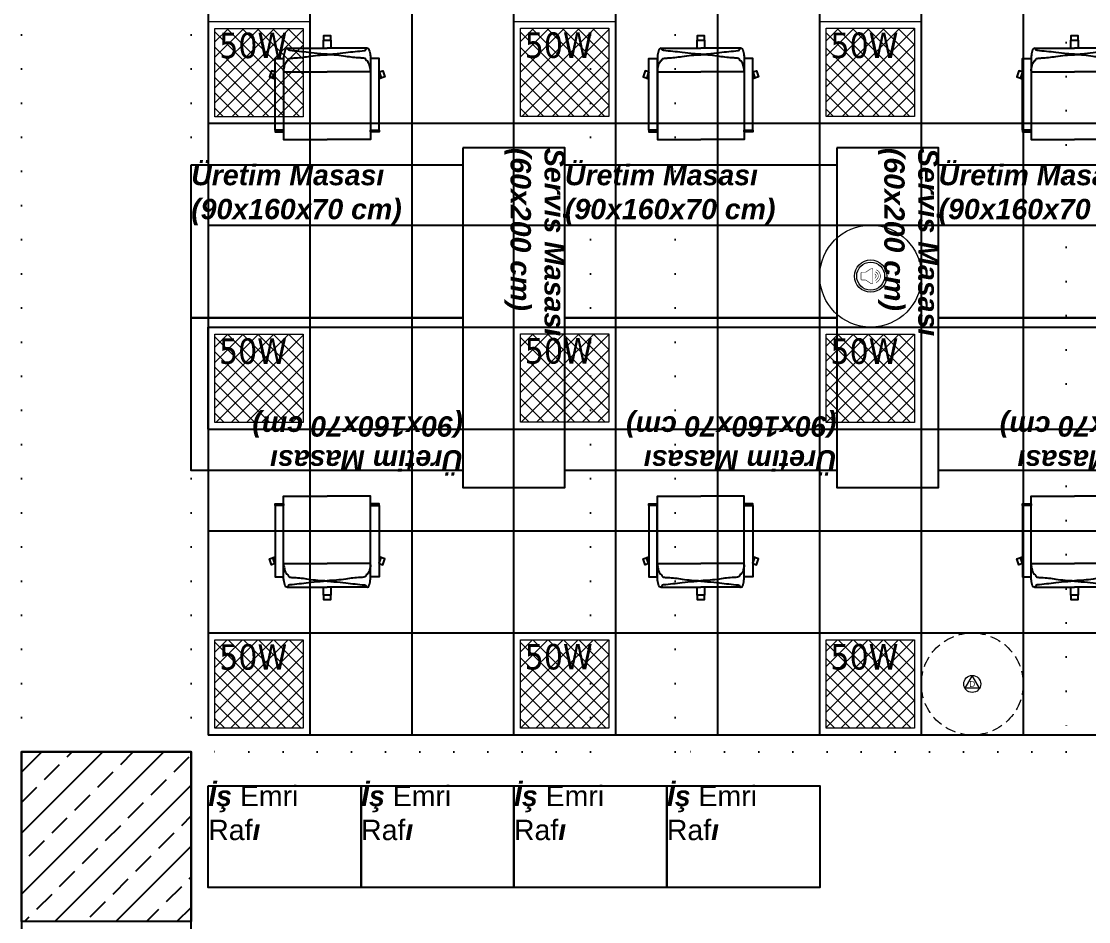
# Model space of a CAD drawing. Header units: centimetres. Extents: x 405564 to 502064, y 46284 to 60634.
# Drawn here: x 454850 to 455478, y 53433 to 53963 of the extents above; entities that cross this region are included whole.
import ezdxf
from ezdxf import colors
from ezdxf.entities.mleader import LeaderData, LeaderLine
from ezdxf.enums import TextEntityAlignment as Align
from ezdxf.math import Vec2, Vec3
from ezdxf.xclip import XClip

# ---------------------------------------------------------------- set-up
doc = ezdxf.new("R2010")
doc.units = ezdxf.units.CM
doc.header["$XCLIPFRAME"] = 0
for name, pattern in [('ACAD_ISO07W100', [3, 0, -3]), ('DOT', [0.25, 0, -0.25]), ('HIDDEN', [9.525, 6.35, -3.175])]:
    doc.linetypes.add(name, pattern=pattern)
for name, color, linetype in [('0-KRCN-ASMATAVAN-130426', 8, 'Continuous'), ('AS_DOS_TERAS_UST', 8, 'ACAD_ISO07W100'), ('AS_DUV', 8, 'Continuous'), ('AS_PYZ_BINA', 8, 'Continuous'), ('AS_TA_BETONARME', 5, 'Continuous'), ('AS_TA_TARAMA', 8, 'Continuous'), ('AS_TEFR_MOB', 8, 'Continuous')]:
    doc.layers.add(name, color=color, linetype=linetype)
for name, color, linetype, lineweight in [('0-KRCN-AYDINLATMA-130426', 8, 'Continuous', 9), ('0-KRCN-MİMARİ-220526', 8, 'Continuous', 9), ('OL_Ic', 8, 'Continuous', 9)]:
    doc.layers.add(name, color=color, linetype=linetype, lineweight=lineweight)
doc.styles.add('2', font='arial.ttf', dxfattribs={"width": 0.9, "height": 200})
doc.styles.add('Kalin02', font='arialbd.ttf')
doc.styles.add('Normal_ITL', font='swissi.ttf')
doc.styles.add('TAHOMA', font='tahoma.ttf')

# ---------------------------------------------------------------- blocks, each defined once
blk = doc.blocks.new('AST-OD-KD')
at = {"layer": '0-KRCN-AYDINLATMA-130426'}
for p, q in [((0, 5), (-4.33, -2.5)), ((4.33, -2.5), (0, 5)), ((4.33, -2.5), (-4.33, -2.5))]:
    blk.add_line(p, q, dxfattribs=at)
at = {"layer": '0-KRCN-AYDINLATMA-130426', "linetype": 'HIDDEN'}
blk.add_circle((0, 0), 30, dxfattribs=at)
at = {"layer": '0-KRCN-AYDINLATMA-130426'}
blk.add_circle((0, 0), 5, dxfattribs=at)
at = {"layer": '0-KRCN-AYDINLATMA-130426', "style": '2'}
blk.add_text('D', height=3.36, dxfattribs=at).set_placement((0, 0), align=Align.MIDDLE_CENTER)
blk = doc.blocks.new('ASMA TAVA TİPİ HOPARLÖR')
at = {"layer": '0-KRCN-AYDINLATMA-130426', "const_width": 0.317}
blk.add_lwpolyline([(0.27, -4.41, 0.598176), (1.25, -3.88), (1.25, 3.88, 0.598176), (0.27, 4.41), (-2.7, 2.45, -0.147433), (-3.05, 2.34), (-5.09, 2.34, 0.414214), (-5.72, 1.71), (-5.72, -1.71, 0.414214), (-5.09, -2.34), (-3.05, -2.34, -0.147433), (-2.7, -2.45)], format="xyb", close=True, dxfattribs=at)
for points in [[(2.41, 1.29, -0.601398), (2.41, -1.29)], [(2.8, 2.51, -0.658812), (2.8, -2.51)], [(3.19, 3.72, -0.680488), (3.19, -3.72)]]:
    blk.add_lwpolyline(points, format="xyb", dxfattribs=at)
at = {"layer": '0-KRCN-AYDINLATMA-130426'}
blk.add_circle((0, 0), 30, dxfattribs=at)
at = {"layer": '0-KRCN-AYDINLATMA-130426', "ltscale": 0.1}
for radius in [9.5, 8.23]:
    blk.add_circle((0, 0), radius, dxfattribs=at)
blk = doc.blocks.new('50W 60x60 cm  SIVA ALTI LED ARMATÜR')
at = {"layer": '0-KRCN-AYDINLATMA-130426'}
h = blk.add_hatch(dxfattribs=at)
h.set_pattern_fill('ANSI37', color=256, scale=0.2)
h.paths.add_polyline_path([(-2.6, 2.594), (2.6, 2.594), (2.6, -2.606), (-2.6, -2.606)])
for points in [[(-3, 2.994), (3, 2.994), (3, -3.007), (-3, -3.007)], [(-2.6, 2.594), (2.6, 2.594), (2.6, -2.606), (-2.6, -2.606)]]:
    blk.add_lwpolyline(points, close=True, dxfattribs=at)
at = {"layer": '0-KRCN-AYDINLATMA-130426', "insert": (-2.35, 2.344), "char_height": 1.5, "attachment_point": 1, "style": 'TAHOMA'}
blk.add_mtext_dynamic_manual_height_columns('{\\fTahoma|b0|i0|c162|p34;50W}', width=1.5, gutter_width=1.25, heights=[0], dxfattribs=at)
blk = doc.blocks.new('G$C27E741DA')
at = {"layer": '0-KRCN-AYDINLATMA-130426', "xscale": 10, "yscale": 10, "zscale": 10}
for p in [(16925.68, 6798.45), (17105.51, 6798.57), (17285.49, 6798.52), (16925.54, 6618.47), (17105.55, 6618.62), (17285.47, 6618.47), (16925.68, 6438.45), (17105.51, 6438.57), (17285.49, 6438.52)]:
    blk.add_blockref('50W 60x60 cm  SIVA ALTI LED ARMATÜR', p, dxfattribs=at)
at = {"layer": '0-KRCN-AYDINLATMA-130426'}
for name, p in [('ASMA TAVA TİPİ HOPARLÖR', (17285.68, 6678.55)), ('AST-OD-KD', (17345.49, 6438.45))]:
    blk.add_blockref(name, p, dxfattribs=at)
blk = doc.blocks.new('İşemrirafı')
at = {"layer": 'AS_TEFR_MOB', "ltscale": 200}
blk.add_lwpolyline([(277506.2, -40355.29), (277596.2, -40355.29), (277596.2, -40415.29), (277506.2, -40415.29), (277506.2, -40355.29)], dxfattribs=at)
note = blk.add_mtext_dynamic_manual_height_columns('{\\fArial|b1|i1|c162|p34;İş\\Fswis721 bt|c162; Emri }', width=53.1939, gutter_width=0, heights=[43.45, 0], dxfattribs=dict(at, insert=(277506.2, -40355.29), char_height=12, attachment_point=1, style='Kalin02'))
for column, words in zip(note.columns.linked_columns, ['{\\Fswis721 bt|c162;Raf\\fArial|b1|i1|c162|p34;ı}']):
    column.text = words
blk = doc.blocks.new('sandalye_')
at = {"layer": 'AS_TEFR_MOB', "linetype": 'ByBlock', "ltscale": 25}
for points in [[(260035.75, -40511.28), (260035.75, -40506.8), (260030.94, -40506.8), (260030.94, -40511.28)], [(260031.45, -40506.8), (260031.45, -40503.85), (260035.25, -40503.85), (260035.25, -40506.8)], [(260009.74, -40511.28), (260033.35, -40511.28)], [(260056.96, -40511.28), (260033.35, -40511.28)], [(260002.77, -40525.21), (260000.56, -40524.49), (259999.39, -40528.1), (260002.77, -40529.21)], [(260002.65, -40525.17), (260001.48, -40528.79)], [(260002.77, -40525.41), (260001.65, -40528.84)], [(260007.76, -40525.16), (260033.35, -40525.16)], [(260007.77, -40524.5), (260007.77, -40564.92), (260033.35, -40564.92)], [(260058.94, -40524.5), (260058.94, -40564.92), (260033.35, -40564.92)], [(260058.94, -40525.16), (260033.35, -40525.16)], [(260063.94, -40525.21), (260066.14, -40524.49), (260067.32, -40528.1), (260063.94, -40529.21)], [(260063.94, -40525.41), (260065.05, -40528.84)], [(260064.05, -40525.17), (260065.23, -40528.79)], [(260002.77, -40559.41), (260002.77, -40560.41), (260007.75, -40560.41), (260007.75, -40559.41)], [(260063.94, -40559.41), (260063.94, -40560.41), (260058.95, -40560.41), (260058.95, -40559.41)]]:
    blk.add_lwpolyline(points, dxfattribs=at)
for points in [[(260033.35, -40514.82, -0.048176), (260031.56, -40514.81, -0.000623), (260029.14, -40514.56, -0.003131), (260022.37, -40513.8, 0.007334), (260011.41, -40512.67, -0.309457), (260010.5, -40511.92, 0.002444), (260010.37, -40511.48, 0.476314), (260010.23, -40511.43, 0.375136), (260009.05, -40511.61, 0.082453), (260008.7, -40512.18, 0.046929), (260008.24, -40513.77, 0.002381), (260007.95, -40515.35, 0.007794), (260007.77, -40516.44), (260007.77, -40524.5, -0.011445), (260008.35, -40521.51, -0.082784), (260009.15, -40519.51, -0.150147), (260010.28, -40518.5, 0.242317), (260010.39, -40518.37, -0.036292), (260010.49, -40517.99, -0.114957), (260010.77, -40517.55, -0.16132), (260011.41, -40517.24, -0.020506), (260013.87, -40517, 0.024793), (260022.37, -40516.11, -0.030903), (260033.35, -40515.1, -1.030607)], [(260033.35, -40514.82, 0.048176), (260035.14, -40514.81, 0.000623), (260037.57, -40514.56, 0.003131), (260044.33, -40513.8, -0.007334), (260055.3, -40512.67, 0.309457), (260056.21, -40511.92, -0.002444), (260056.34, -40511.48, -0.476314), (260056.47, -40511.43, -0.375136), (260057.66, -40511.61, -0.082453), (260058, -40512.18, -0.046929), (260058.46, -40513.77, -0.002381), (260058.76, -40515.35, -0.007794), (260058.94, -40516.44), (260058.94, -40524.5, 0.011445), (260058.36, -40521.51, 0.082784), (260057.55, -40519.51, 0.150147), (260056.42, -40518.5, -0.242317), (260056.31, -40518.37, 0.036292), (260056.21, -40517.99, 0.114957), (260055.93, -40517.55, 0.16132), (260055.3, -40517.24, 0.020506), (260052.84, -40517, -0.024793), (260044.33, -40516.11, 0.030903), (260033.35, -40515.1, 1.030607)]]:
    blk.add_lwpolyline(points, format="xyb", dxfattribs=at)
for points in [[(260007.75, -40559.41), (260002.77, -40559.41), (260002.77, -40517.41), (260007.75, -40517.41)], [(260058.95, -40559.41), (260063.94, -40559.41), (260063.94, -40517.41), (260058.95, -40517.41)]]:
    blk.add_lwpolyline(points, close=True, dxfattribs=at)
blk = doc.blocks.new('Üretim Masası')
at = {"layer": 'AS_TEFR_MOB', "ltscale": 200}
blk.add_lwpolyline([(277436.39, -40309.08), (277596.39, -40309.08), (277596.39, -40399.08), (277436.39, -40399.08), (277436.39, -40309.08)], dxfattribs=at)
at = {"layer": 'AS_TEFR_MOB', "color": 1}
blk.add_blockref('sandalye_', (17483.04, 270.85), dxfattribs=at)
at = {"layer": 'AS_TEFR_MOB', "ltscale": 200, "insert": (277436.39, -40309.08), "char_height": 12, "attachment_point": 1, "style": 'Kalin02'}
blk.add_mtext_dynamic_manual_height_columns('{\\fSwis721 BT|b1|i1|c162|p34;Üretim Masası\\P(90x160x70 cm)}', width=590.7316, gutter_width=750, heights=[137.08], dxfattribs=at)
blk = doc.blocks.new('servis masası60x200')
at = {"layer": 'AS_TEFR_MOB', "ltscale": 200}
blk.add_lwpolyline([(278099.49, -39156.74), (278299.49, -39156.74), (278299.49, -39096.74), (278099.49, -39096.74)], close=True, dxfattribs=at)
at = {"layer": 'AS_TEFR_MOB', "ltscale": 200, "insert": (278099.49, -39096.74), "char_height": 12, "attachment_point": 1, "style": 'Kalin02'}
blk.add_mtext_dynamic_manual_height_columns('{\\fSwis721 BT|b1|i1|c162|p34;Servis Masası\\P(60x200 cm)}', width=590.7316, gutter_width=750, heights=[137.08], dxfattribs=at)
blk = doc.blocks.new('A$Ca63a641c')
at = {"layer": 'AS_PYZ_BINA'}
ml = blk.add_multileader_mtext('Standard', dxfattribs=at)
ml.set_content('EST boyalı panel çit ve panel çit kapı (AS 51.101)', color=256, style='Normal_ITL')
ml.set_leader_properties()
ml.build(insert=Vec2(0, 0))
ml.multileader.update_dxf_attribs({"dogleg_length": 0.379, "arrow_head_size": 17.04, "scale": 75})
ctx = ml.context
ctx.base_point, ctx.scale, ctx.char_height, ctx.arrow_head_size, ctx.landing_gap_size, ctx.plane_origin = Vec3(140.51, 464.3), 75, 20, 17.04, 14.2, Vec3(92.51, 620.11)
notes = []
notes.append((ctx, [(0, (1, 1, 0), (112.11, 464.3), (1, 0), 28.4, [(0, [(68.5, 410)], 0, [])])]))
ctx.mtext.insert, ctx.mtext.width, ctx.mtext.flow_direction = Vec3(154.71, 477.51), 604.5634, 5
for ctx, leaders in notes:
    for number, flags, end, landing, length, lines in leaders:
        leader = LeaderData()
        leader.index, (leader.has_last_leader_line, leader.has_dogleg_vector, leader.attachment_direction) = number, flags
        leader.last_leader_point, leader.dogleg_vector, leader.dogleg_length = Vec3(end), Vec3(landing), length
        for number, points, colour, breaks in lines:
            line = LeaderLine()
            line.index, line.vertices, line.color, line.breaks = number, Vec3.list(points), colors.encode_raw_color(colour), breaks
            leader.lines.append(line)
        ctx.leaders.append(leader)
blk = doc.blocks.new('A$C85dec720')
at = {"layer": 'OL_Ic'}
blk.add_blockref('A$Ca63a641c', (5315.08, 5344.25, 28.4), dxfattribs=at)
blk = doc.blocks.new('A$C6A10300A')
at = {"layer": 'AS_TA_TARAMA'}
h = blk.add_hatch(dxfattribs=at)
h.set_pattern_fill('ANSI33', color=256, scale=4, angle=180)
h.set_pattern_definition([(225, (17560.68, -7819.299), (17.9605, -17.9605), []), (225, (17542.72, -7819.299), (17.9605, -17.9605), [12.7, -6.35])])
h.paths.add_polyline_path([(16785.68, -7101.45), (16885.68, -7101.45), (16885.68, -7201.45), (16785.68, -7201.45)], flags=17)
at = {"layer": 'AS_DOS_TERAS_UST', "linetype": 'DOT', "ltscale": 80}
for p, q in [((16785.68, -7101.45), (16785.68, -6201.45)), ((16885.68, -7101.45), (16885.68, -6201.45)), ((17120.68, -7101.45), (17120.68, -6201.45)), ((17170.68, -7101.45), (17170.68, -6201.45)), ((17400.68, -6201.45), (17400.68, -7101.45)), ((16550.68, -7101.45), (16785.68, -7101.45)), ((17120.68, -7101.45), (16885.68, -7101.45)), ((17400.68, -7101.45), (17170.68, -7101.45))]:
    blk.add_line(p, q, dxfattribs=at)
at = {"layer": 'AS_TA_BETONARME'}
blk.add_lwpolyline([(16785.68, -7101.45), (16885.68, -7101.45), (16885.68, -7201.45), (16785.68, -7201.45)], close=True, dxfattribs=at)
at = {"layer": 'AS_DUV'}
ref = blk.add_blockref('A$C85dec720', (28900.96, -17748.98), dxfattribs=dict(at, rotation=105.0255580063709))
XClip(ref).set_block_clipping_path([(6220.3367769278, 6783.7313721173), (4126.4071464743, -1017.0000000052), (7354.8298234051, -1883.5969356479), (9448.7594538586, 5917.1344364745)])
at = {"layer": 'AS_TEFR_MOB'}
for name, p in [('Üretim Masası', (-260550.71, 33553.12)), ('Üretim Masası', (-260330.71, 33553.12)), ('Üretim Masası', (-260110.71, 33553.12)), ('İşemrirafı', (-260610.52, 33233.84)), ('İşemrirafı', (-260520.52, 33233.84)), ('İşemrirafı', (-260430.52, 33233.84)), ('İşemrirafı', (-260340.52, 33233.84))]:
    blk.add_blockref(name, p, dxfattribs=at)
for name, p, rotation in [('servis masası60x200', (56202.42, 271353.54), 270), ('servis masası60x200', (56422.42, 271353.54), 270), ('Üretim Masası', (294482.07, -47245.03), 180), ('Üretim Masası', (294702.07, -47245.03), 180), ('Üretim Masası', (294922.07, -47245.03), 180)]:
    blk.add_blockref(name, p, dxfattribs=dict(at, rotation=rotation))

msp = doc.modelspace()

# ---------------------------------------------------------------- linework, layer by layer
at = {"layer": '0-KRCN-ASMATAVAN-130426'}
for p, q in [((454959.75, 54322.56), (454959.75, 53542.56)), ((455019.75, 53542.56), (455019.75, 54322.56)), ((455079.75, 53542.56), (455079.75, 54322.56)), ((455139.75, 53542.56), (455139.75, 54322.56)), ((455199.75, 53542.56), (455199.75, 54322.56)), ((455259.75, 53542.56), (455259.75, 54322.56)), ((455319.75, 53542.56), (455319.75, 54322.56)), ((455379.75, 53542.56), (455379.75, 54322.56)), ((455439.75, 53542.56), (455439.75, 54322.56)), ((454959.75, 53902.56), (455739.75, 53902.56)), ((454959.75, 53842.56), (455739.75, 53842.56)), ((454959.75, 53782.56), (455739.75, 53782.56)), ((454959.75, 53722.56), (455739.75, 53722.56)), ((454959.75, 53662.56), (455739.75, 53662.56)), ((454959.75, 53602.56), (455739.75, 53602.56)), ((454959.75, 53542.56), (455739.75, 53542.56)), ((454959.75, 53542.56), (455739.75, 53542.56)), ((454949.75, 53532.56), (454849.75, 53532.56)), ((454849.75, 53532.56), (454849.75, 53417.56)), ((454949.75, 53417.56), (454949.75, 53532.56))]:
    msp.add_line(p, q, dxfattribs=at)

# ---------------------------------------------------------------- block references
at = {"layer": '0-KRCN-AYDINLATMA-130426'}
msp.add_blockref('G$C27E741DA', (438064.07, 47134.02), dxfattribs=at)

# ---------------------------------------------------------------- next in the draw order: block references
at = {"layer": '0-KRCN-MİMARİ-220526'}
msp.add_blockref('A$C6A10300A', (438064.07, 60634.02), dxfattribs=at)

doc.saveas('drawing.dxf')
